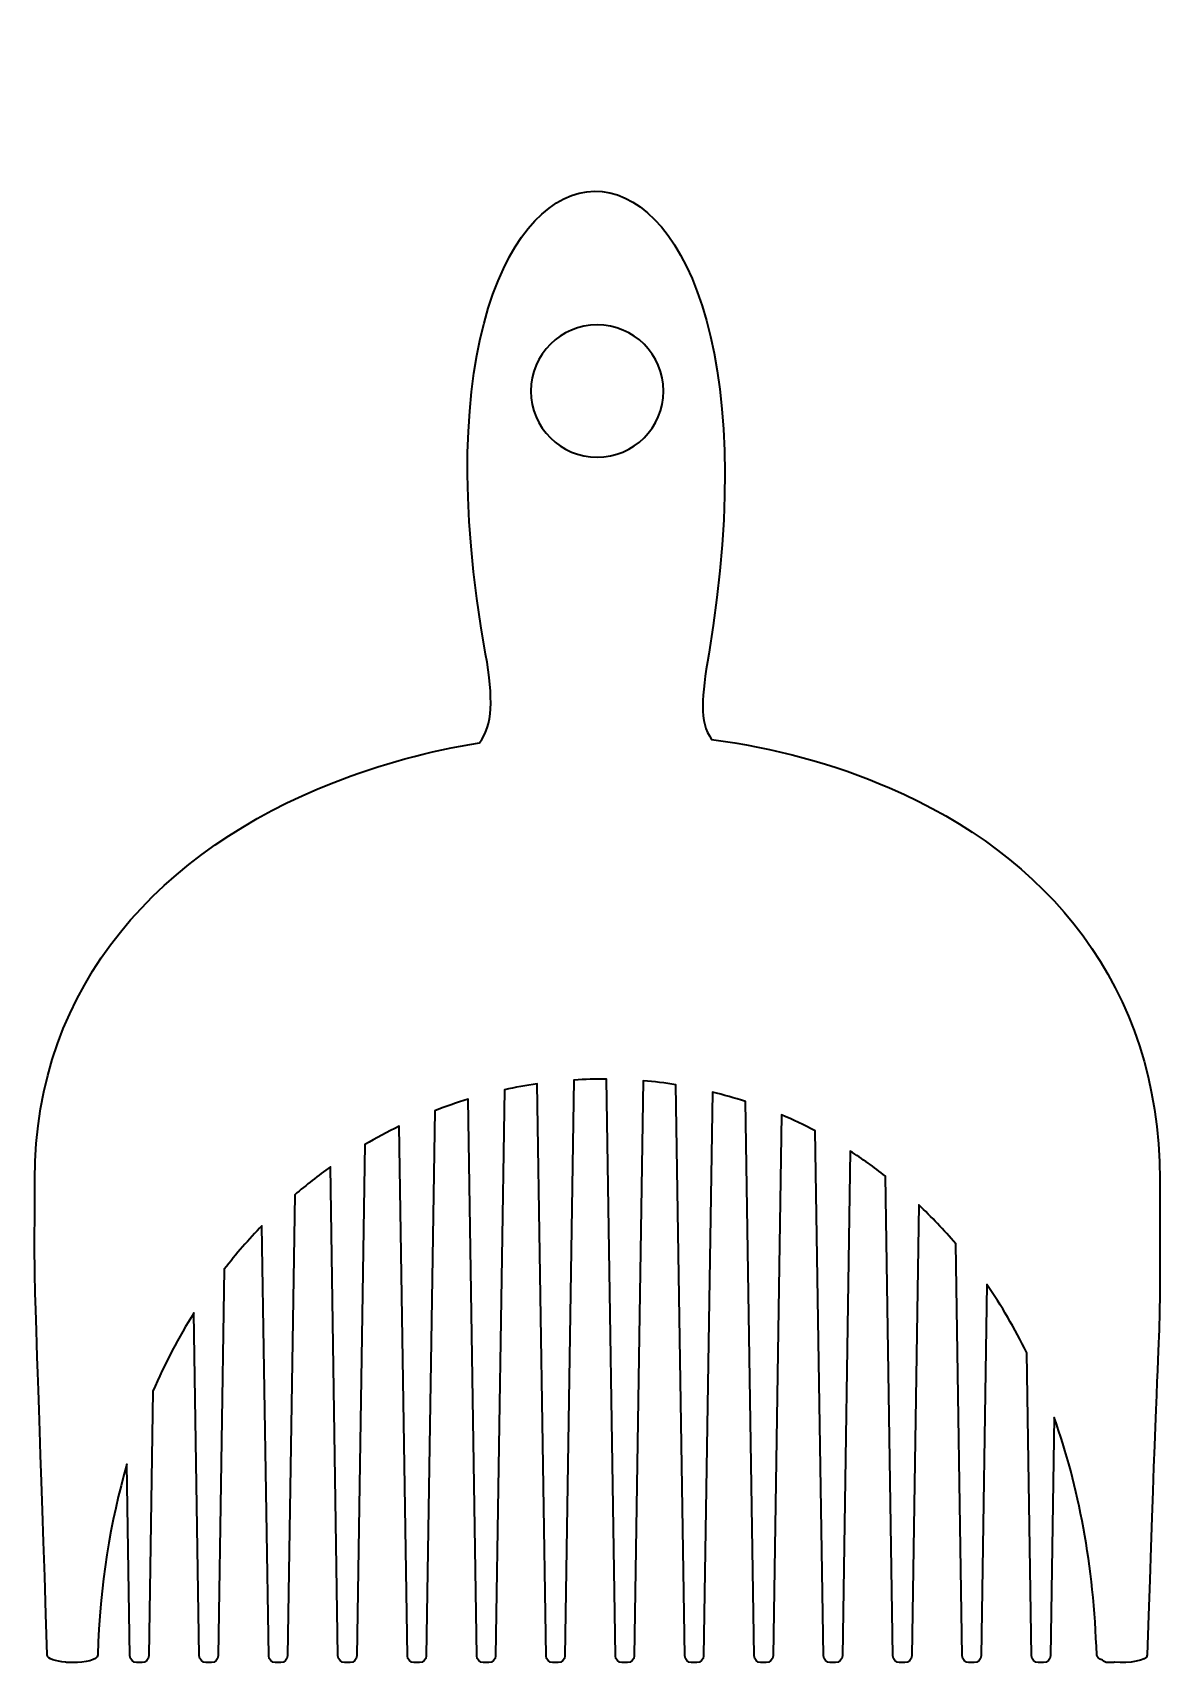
# Model space of a CAD drawing. Header units: inches. Extents: x 26.09 to 30.03, y -11.85 to -6.15.
import ezdxf

# ---------------------------------------------------------------- set-up
doc = ezdxf.new("R2010")
doc.units = ezdxf.units.IN
doc.header["$MEASUREMENT"] = 0
doc.layers.add('_U+0421_U+043B_U+043E_U+0439 1', color=7, linetype='Continuous')

msp = doc.modelspace()

# ---------------------------------------------------------------- linework, layer by layer
at = {"layer": '_U+0421_U+043B_U+043E_U+0439 1', "color": 22, "lineweight": 35, "true_color": 0xe52421}
for points, knots in [([(30.0278, -10.1607), (30.0278, -9.4805), (29.6281, -9.0273), (29.0835, -8.7916), (29.0835, -8.7915), (29.0834, -8.7915), (29.0832, -8.7916), (28.8906, -8.708), (28.6799, -8.6519), (28.4623, -8.6225), (28.417, -8.5615), (28.4274, -8.4722), (28.4521, -8.3245), (28.8148, -6.153), (27.285, -6.183), (27.6727, -8.3245), (27.6999, -8.4806), (27.698, -8.5744), (27.6509, -8.6344), (27.4746, -8.6634), (27.3028, -8.7095), (27.1418, -8.7729), (26.5468, -9.0066), (26.0973, -9.473), (26.0973, -10.1607), (26.0973, -10.6638), (26.0899, -10.2384), (26.1409, -11.822), (26.1413, -11.8359), (26.1703, -11.8445), (26.2048, -11.8473), (26.2068, -11.848), (26.2091, -11.8484), (26.2114, -11.8484), (26.2114, -11.8484), (26.2299, -11.8484), (26.2299, -11.8484), (26.23, -11.8484), (26.23, -11.8484), (26.23, -11.8484), (26.2737, -11.8486), (26.3168, -11.84), (26.3174, -11.822), (26.3253, -11.5776), (26.3612, -11.3552), (26.4195, -11.1547), (26.4195, -11.1547), (26.43, -11.8254), (26.43, -11.8254), (26.4303, -11.8381), (26.4409, -11.8484), (26.4537, -11.8484), (26.4537, -11.8484), (26.4723, -11.8484), (26.4723, -11.8484), (26.485, -11.8484), (26.4956, -11.8381), (26.496, -11.8254), (26.496, -11.8254), (26.5103, -10.9005), (26.5103, -10.9005), (26.5524, -10.8026), (26.6005, -10.7111), (26.6537, -10.6262), (26.6537, -10.6262), (26.6723, -11.8254), (26.6723, -11.8254), (26.6727, -11.8381), (26.6831, -11.8484), (26.696, -11.8484), (26.696, -11.8484), (26.7145, -11.8484), (26.7145, -11.8484), (26.7274, -11.8484), (26.738, -11.8381), (26.7382, -11.8254), (26.7382, -11.8254), (26.7593, -10.4743), (26.7593, -10.4743), (26.801, -10.4202), (26.845, -10.3695), (26.8912, -10.322), (26.8912, -10.322), (26.9146, -11.8254), (26.9146, -11.8254), (26.9149, -11.8381), (26.9255, -11.8484), (26.9384, -11.8484), (26.9384, -11.8484), (26.9568, -11.8484), (26.9568, -11.8484), (26.9698, -11.8484), (26.9802, -11.8381), (26.9806, -11.8254), (26.9806, -11.8254), (27.0057, -10.2141), (27.0057, -10.2141), (27.046, -10.1794), (27.0877, -10.1469), (27.1302, -10.1166), (27.1302, -10.1166), (27.1568, -11.8254), (27.1568, -11.8254), (27.1573, -11.8381), (27.1677, -11.8484), (27.1806, -11.8484), (27.1806, -11.8484), (27.1991, -11.8484), (27.1991, -11.8484), (27.212, -11.8484), (27.2225, -11.8381), (27.2228, -11.8254), (27.2228, -11.8254), (27.2507, -10.0384), (27.2507, -10.0384), (27.2899, -10.0154), (27.3299, -9.994), (27.3703, -9.9744), (27.3703, -9.9744), (27.3992, -11.8254), (27.3992, -11.8254), (27.3995, -11.8381), (27.41, -11.8484), (27.423, -11.8484), (27.423, -11.8484), (27.4414, -11.8484), (27.4414, -11.8484), (27.4543, -11.8484), (27.4648, -11.8381), (27.4652, -11.8254), (27.4652, -11.8254), (27.4949, -9.9202), (27.4949, -9.9202), (27.5332, -9.9054), (27.572, -9.892), (27.6112, -9.8802), (27.6112, -9.8802), (27.6414, -11.8254), (27.6414, -11.8254), (27.6418, -11.8381), (27.6524, -11.8484), (27.6652, -11.8484), (27.6652, -11.8484), (27.6838, -11.8484), (27.6838, -11.8484), (27.6966, -11.8484), (27.7071, -11.8381), (27.7074, -11.8254), (27.7074, -11.8254), (27.7382, -9.847), (27.7382, -9.847), (27.7762, -9.8388), (27.8143, -9.8319), (27.8527, -9.8263), (27.8527, -9.8263), (27.8838, -11.8254), (27.8838, -11.8254), (27.8841, -11.8381), (27.8946, -11.8484), (27.9075, -11.8484), (27.9075, -11.8484), (27.926, -11.8484), (27.926, -11.8484), (27.9389, -11.8484), (27.9495, -11.8381), (27.9498, -11.8254), (27.9498, -11.8254), (27.9812, -9.8129), (27.9812, -9.8129), (28.0189, -9.8105), (28.0568, -9.8094), (28.0946, -9.8097), (28.0946, -9.8097), (28.126, -11.8254), (28.126, -11.8254), (28.1264, -11.8381), (28.137, -11.8484), (28.1498, -11.8484), (28.1498, -11.8484), (28.1684, -11.8484), (28.1684, -11.8484), (28.1812, -11.8484), (28.1917, -11.8381), (28.192, -11.8254), (28.192, -11.8254), (28.2234, -9.8155), (28.2234, -9.8155), (28.2614, -9.8188), (28.2995, -9.8234), (28.3373, -9.8294), (28.3373, -9.8294), (28.3684, -11.8254), (28.3684, -11.8254), (28.3687, -11.8381), (28.3792, -11.8484), (28.3921, -11.8484), (28.3921, -11.8484), (28.4106, -11.8484), (28.4106, -11.8484), (28.4235, -11.8484), (28.4341, -11.8381), (28.4343, -11.8254), (28.4343, -11.8254), (28.465, -9.8551), (28.465, -9.8551), (28.5038, -9.8647), (28.5424, -9.8755), (28.5805, -9.888), (28.5805, -9.888), (28.6107, -11.8254), (28.6107, -11.8254), (28.611, -11.8381), (28.6216, -11.8484), (28.6343, -11.8484), (28.6343, -11.8484), (28.653, -11.8484), (28.653, -11.8484), (28.6657, -11.8484), (28.6763, -11.8381), (28.6767, -11.8254), (28.6767, -11.8254), (28.7062, -9.9348), (28.7062, -9.9348), (28.7462, -9.9518), (28.7856, -9.9702), (28.8243, -9.9905), (28.8243, -9.9905), (28.853, -11.8254), (28.853, -11.8254), (28.8534, -11.8381), (28.8638, -11.8484), (28.8767, -11.8484), (28.8767, -11.8484), (28.8952, -11.8484), (28.8952, -11.8484), (28.9081, -11.8484), (28.9187, -11.8381), (28.9189, -11.8254), (28.9189, -11.8254), (28.9464, -10.0613), (28.9464, -10.0613), (28.9884, -10.0881), (29.0292, -10.1172), (29.0691, -10.1483), (29.0691, -10.1483), (29.0953, -11.8254), (29.0953, -11.8254), (29.0956, -11.8381), (29.1062, -11.8484), (29.1191, -11.8484), (29.1191, -11.8484), (29.1375, -11.8484), (29.1375, -11.8484), (29.1505, -11.8484), (29.1609, -11.8381), (29.1613, -11.8254), (29.1613, -11.8254), (29.1859, -10.2487), (29.1859, -10.2487), (29.2307, -10.2912), (29.2739, -10.3366), (29.3152, -10.3852), (29.3152, -10.3852), (29.3375, -11.8254), (29.3375, -11.8254), (29.338, -11.8381), (29.3484, -11.8484), (29.3613, -11.8484), (29.3613, -11.8484), (29.3798, -11.8484), (29.3798, -11.8484), (29.3927, -11.8484), (29.4032, -11.8381), (29.4035, -11.8254), (29.4035, -11.8254), (29.4238, -10.5275), (29.4238, -10.5275), (29.4745, -10.6012), (29.5213, -10.6808), (29.5634, -10.7661), (29.5634, -10.7661), (29.5799, -11.8254), (29.5799, -11.8254), (29.5802, -11.8381), (29.5907, -11.8484), (29.6037, -11.8484), (29.6037, -11.8484), (29.6221, -11.8484), (29.6221, -11.8484), (29.635, -11.8484), (29.6455, -11.8381), (29.6459, -11.8254), (29.6459, -11.8254), (29.6588, -10.992), (29.6588, -10.992), (29.7443, -11.2316), (29.7973, -11.5082), (29.8075, -11.822), (29.8078, -11.8295), (29.8156, -11.8354), (29.8275, -11.8397), (29.832, -11.845), (29.8385, -11.8484), (29.8459, -11.8484), (29.8459, -11.8484), (29.8645, -11.8484), (29.8645, -11.8484), (29.8666, -11.8484), (29.8685, -11.8482), (29.8705, -11.8476), (29.9209, -11.8513), (29.9834, -11.8425), (29.9841, -11.822), (30.0335, -10.2877), (30.0278, -10.9401), (30.0278, -10.1607)], [0, 0, 0, 0, 1, 1, 1, 2, 2, 2, 3, 3, 3, 4, 4, 4, 5, 5, 5, 6, 6, 6, 7, 7, 7, 8, 8, 8, 9, 9, 9, 10, 10, 10, 11, 11, 11, 12, 12, 12, 13, 13, 13, 14, 14, 14, 15, 15, 15, 16, 16, 16, 17, 17, 17, 18, 18, 18, 19, 19, 19, 20, 20, 20, 21, 21, 21, 22, 22, 22, 23, 23, 23, 24, 24, 24, 25, 25, 25, 26, 26, 26, 27, 27, 27, 28, 28, 28, 29, 29, 29, 30, 30, 30, 31, 31, 31, 32, 32, 32, 33, 33, 33, 34, 34, 34, 35, 35, 35, 36, 36, 36, 37, 37, 37, 38, 38, 38, 39, 39, 39, 40, 40, 40, 41, 41, 41, 42, 42, 42, 43, 43, 43, 44, 44, 44, 45, 45, 45, 46, 46, 46, 47, 47, 47, 48, 48, 48, 49, 49, 49, 50, 50, 50, 51, 51, 51, 52, 52, 52, 53, 53, 53, 54, 54, 54, 55, 55, 55, 56, 56, 56, 57, 57, 57, 58, 58, 58, 59, 59, 59, 60, 60, 60, 61, 61, 61, 62, 62, 62, 63, 63, 63, 64, 64, 64, 65, 65, 65, 66, 66, 66, 67, 67, 67, 68, 68, 68, 69, 69, 69, 70, 70, 70, 71, 71, 71, 72, 72, 72, 73, 73, 73, 74, 74, 74, 75, 75, 75, 76, 76, 76, 77, 77, 77, 78, 78, 78, 79, 79, 79, 80, 80, 80, 81, 81, 81, 82, 82, 82, 83, 83, 83, 84, 84, 84, 85, 85, 85, 86, 86, 86, 87, 87, 87, 88, 88, 88, 89, 89, 89, 90, 90, 90, 91, 91, 91, 92, 92, 92, 93, 93, 93, 94, 94, 94, 95, 95, 95, 96, 96, 96, 97, 97, 97, 98, 98, 98, 99, 99, 99, 100, 100, 100, 101, 101, 101, 102, 102, 102, 103, 103, 103, 104, 104, 104, 105, 105, 105, 105]), ([(28.0624, -7.637), (27.9346, -7.637), (27.831, -7.5333), (27.831, -7.4055), (27.831, -7.2777), (27.9346, -7.174), (28.0624, -7.174), (28.1902, -7.174), (28.2939, -7.2777), (28.2939, -7.4055), (28.2939, -7.5333), (28.1902, -7.637), (28.0624, -7.637)], [0, 0, 0, 0, 1, 1, 1, 2, 2, 2, 3, 3, 3, 4, 4, 4, 4])]:
    msp.add_open_spline(points, degree=3, knots=knots, dxfattribs=at)

doc.saveas('drawing.dxf')
